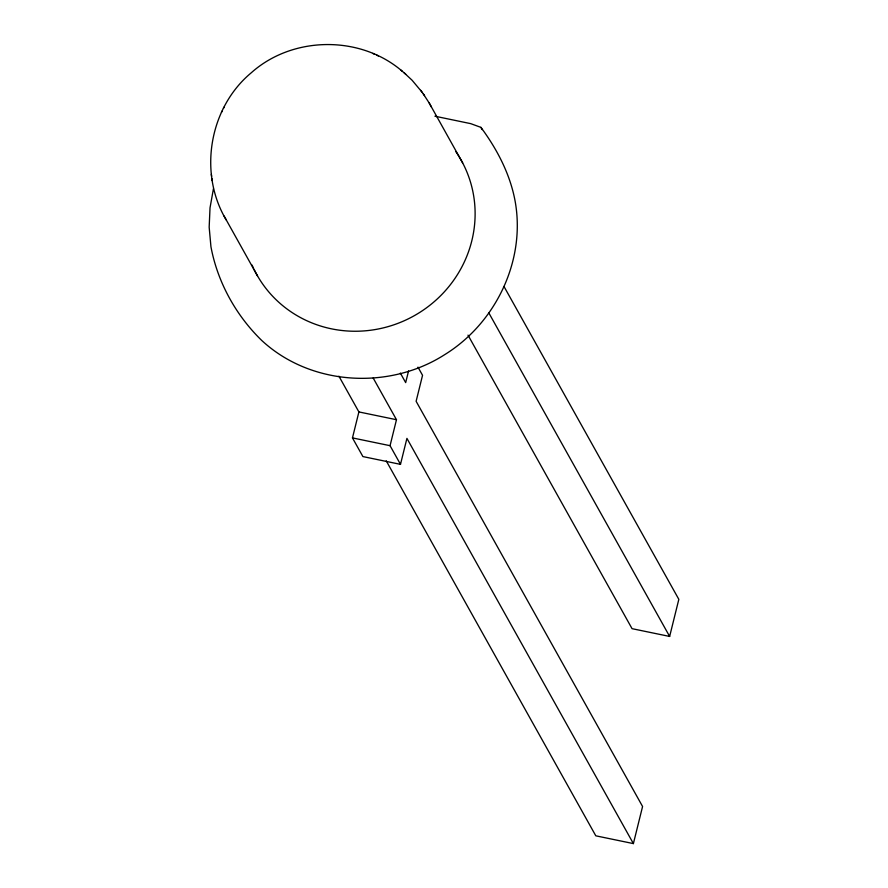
<?xml version="1.0" encoding="UTF-8"?>
<svg xmlns="http://www.w3.org/2000/svg" width="888" height="888" viewBox="0 0 888 888"><rect width="100%" height="100%" fill="white"/><g stroke="black" fill="none" stroke-linecap="round" stroke-linejoin="round"><path stroke-width="1.33" d="M213.442 188.722L210.023 207.848L209.168 227.162L210.944 246.742C217.56 282.295 236.075 315.64 262.016 340.737L262.315 340.992C311.255 385.903 389.421 390.143 444.766 354.601C495.005 323.576 525.074 262.349 515.54 203.63L515.484 203.241C510.833 175.447 497.535 149.828 480.919 127.373L470.718 123.643L434.92 116.206M386.236 460.85L595.804 835.819L633.388 843.6L406.926 438.383L400.488 464.357L362.903 456.576L352.469 437.906L358.896 411.932L338.927 376.201M400.488 464.357L390.054 445.687L396.481 419.713L373.182 378.022M408.569 370.918L405.672 382.606L400.355 373.082M468.009 335.142L632.056 628.671L669.641 636.441L678.832 599.345L503.984 286.48M633.388 843.6L642.579 806.493L416.117 401.287L422.544 375.313L417.982 367.144M402.297 71.273C360.284 34.998 292.518 35.798 251.226 72.816C209.224 107.748 198.157 173.071 226.218 219.924M223.454 108.292L223.998 107.237M221.489 112.288L222.056 111.167M358.896 411.932L396.481 419.713M352.469 437.906L390.054 445.687M372.771 53.424L374.303 54.113M376.79 55.223L378.366 55.933M404.162 72.86L412.088 80.242L421.922 92.008M400.799 70.019L405.683 74.137M423.287 93.906L429.248 103.075L462.681 162.97M420.701 90.321L424.52 95.593M480.919 127.373L482.173 129.615M488.722 312.72L669.641 636.441M224.087 216.039L257.52 275.935M429.248 103.075L431.379 106.949M211.344 174.337L211.622 176.268M211.943 178.699L212.232 180.664M455.822 151.615A117.127 112.643 -29.2 0 1 415.828 314.807A117.127 112.643 -29.2 0 1 253.901 269.097M253.424 268.109A117.127 112.643 -29.2 0 1 252.048 265.079"/></g></svg>
